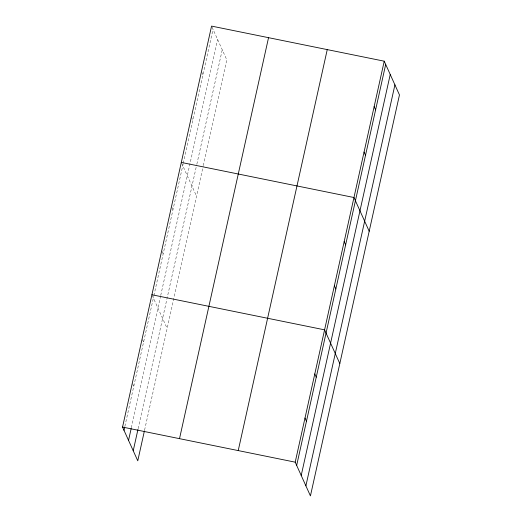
<?xml version="1.0" encoding="UTF-8"?>
<svg xmlns="http://www.w3.org/2000/svg" width="522" height="522" viewBox="0 0 522 522"><rect width="100%" height="100%" fill="white"/><g stroke="black" fill="none" stroke-linecap="round" stroke-linejoin="round"><path stroke-width="0.39" stroke-dasharray="2.61 1.96" d="M124.875 426.383L153.729 296.418M153.905 295.635L183.105 164.104M183.281 163.321L213.028 29.336M131.342 427.779L160.548 296.248M160.717 295.459L217.57 39.398M138.121 428.699L196.677 164.945M196.853 164.162L222.255 49.766M144.587 430.102L203.136 166.394M203.312 165.611L226.796 59.834L211.567 26.1M201.766 72.193L202.934 74.783M191.385 116.987L192.846 120.223M181.591 163.079L196.526 196.168M171.797 207.188L172.965 209.779M162.003 251.297L163.171 253.888M152.209 295.406L167.151 328.495M142.415 339.515L143.583 342.106M132.621 383.624L133.795 386.215"/><path stroke-width="0.78" d="M144.418 430.885L137.769 460.815L122.54 427.081L211.567 26.1L384.231 61.185L399.461 94.919L310.433 495.9L295.204 462.166L384.231 61.185M124.001 430.317L124.699 427.172M128.542 440.385L131.166 428.569M133.227 450.754L137.945 429.489M179.516 438.663L268.543 37.675M238.228 450.59L327.248 49.603M296.666 465.402L385.693 64.421M301.207 475.47L390.234 74.483M305.892 485.838L394.919 84.851M181.297 162.433L353.962 197.518L369.191 231.253M151.915 294.76L324.586 329.845L339.815 363.573M122.54 427.081L295.204 462.166M374.143 106.625L375.605 109.861M364.049 152.072L365.511 155.308M344.168 241.627L345.629 244.864M334.374 285.736L335.835 288.973M314.792 373.948L316.254 377.184M304.998 418.057L306.46 421.293"/></g></svg>
